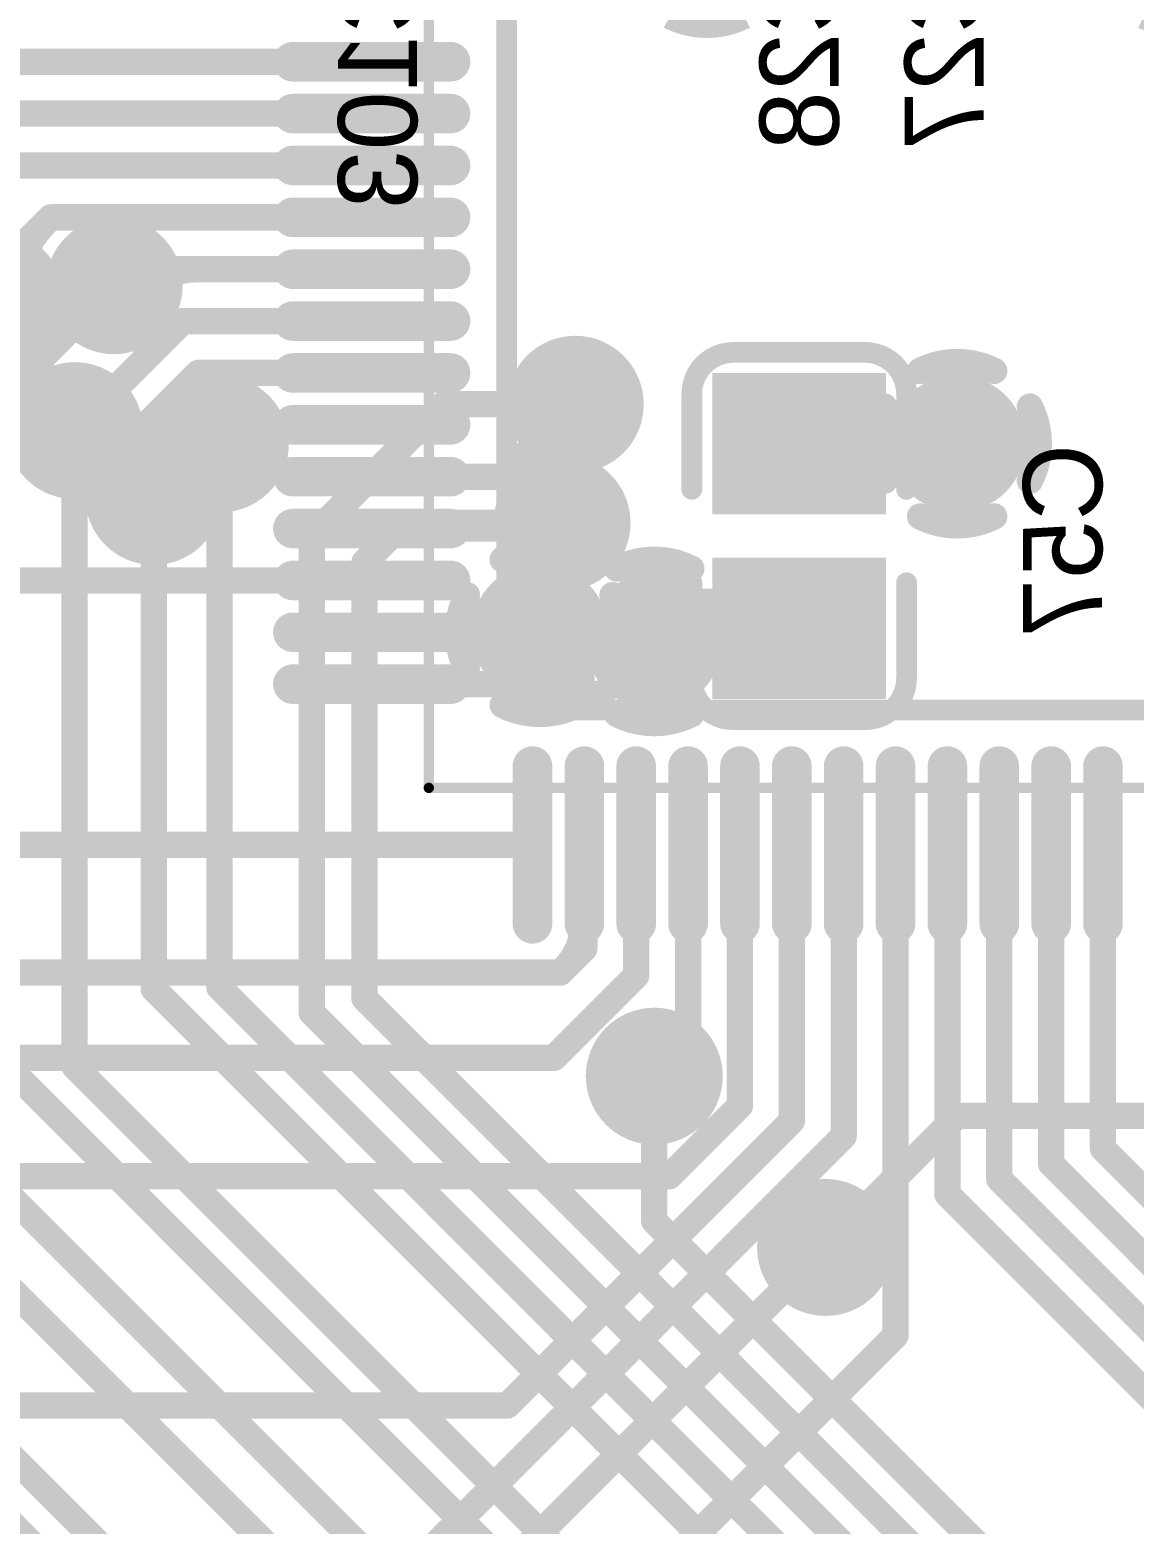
# Model space of a CAD drawing. Header units: millimetres. Extents: x 3.32 to 12.49, y 5.66 to 10.73.
# Drawn here: x 6.09 to 6.509, y 5.994 to 6.561 of the extents above; entities that cross this region are included whole.
import ezdxf

# ---------------------------------------------------------------- set-up
doc = ezdxf.new("R2010")
doc.units = ezdxf.units.MM
doc.header["$MEASUREMENT"] = 0
for name, color, linetype in [('BottomLayer', 5, 'Continuous'), ('BottomOverlay', 54, 'Continuous'), ('BottomPaste', 16, 'Continuous'), ('BottomSolder', 6, 'Continuous'), ('InternalPlane1', 76, 'Continuous'), ('InternalPlane2', 16, 'Continuous'), ('Mechanical13', 56, 'Continuous'), ('MultiLayer', 9, 'Continuous'), ('TopLayer', 1, 'Continuous'), ('TopOverlay', 2, 'Continuous'), ('TopPaste', 8, 'Continuous'), ('TopSolder', 216, 'Continuous'), ('ViaHoleLayer', 16, 'Continuous')]:
    doc.layers.add(name, color=color, linetype=linetype)

# ---------------------------------------------------------------- blocks, each defined once
blk = doc.blocks.new('LQFP_100_14_14_05P_118')
at = {"layer": 'Mechanical13', "const_width": 0.00394}
for points in [[(0.27559, 0.27559), (-0.27559, 0.27559)], [(0.27559, 0.27559), (0.27559, -0.27559)]]:
    blk.add_lwpolyline(points, dxfattribs=at)
at = {"layer": 'Mechanical13', "const_width": 0.00197}
blk.add_lwpolyline([(0.27461, 0.27559, 1), (0.27657, 0.27559, 1)], format="xyb", close=True, dxfattribs=at)
blk.add_lwpolyline([(0.27461, 0.27559, 1), (0.27657, 0.27559, 1)], format="xyb", close=True, dxfattribs=at)
at = {"layer": 'TopLayer', "const_width": 0.01102}
for points in [[(0.01969, 0.26732), (0.01969, 0.32717)], [(0.03937, 0.26732), (0.03937, 0.32717)], [(0.05906, 0.26732), (0.05906, 0.32717)], [(0.07874, 0.26732), (0.07874, 0.32717)], [(0.09843, 0.26732), (0.09843, 0.32717)], [(0.11811, 0.26732), (0.11811, 0.32717)], [(0.1378, 0.26732), (0.1378, 0.32717)], [(0.15748, 0.26732), (0.15748, 0.32717)], [(0.17717, 0.26732), (0.17717, 0.32717)], [(0.19685, 0.26732), (0.19685, 0.32717)], [(0.21654, 0.26732), (0.21654, 0.32717)], [(0.23622, 0.26732), (0.23622, 0.32717)], [(0.26732, 0.23622), (0.32717, 0.23622)], [(0.26732, 0.21654), (0.32717, 0.21654)], [(0.26732, 0.19685), (0.32717, 0.19685)], [(0.26732, 0.17717), (0.32717, 0.17717)], [(0.26732, 0.15748), (0.32717, 0.15748)], [(0.26732, 0.1378), (0.32717, 0.1378)], [(0.26732, 0.11811), (0.32717, 0.11811)], [(0.26732, 0.09843), (0.32717, 0.09843)], [(0.26732, 0.07874), (0.32717, 0.07874)], [(0.26732, 0.05906), (0.32717, 0.05906)], [(0.26732, 0.03937), (0.32717, 0.03937)], [(0.26732, 0.01969), (0.32717, 0.01969)], [(0.26732, 0), (0.32717, 0)]]:
    blk.add_lwpolyline(points, dxfattribs=at)
at = {"layer": 'TopLayer', "const_width": 0.00551}
for points in [[(0.01693, 0.32717, 1), (0.02244, 0.32717, 1)], [(0.03661, 0.32717, 1), (0.04213, 0.32717, 1)], [(0.0563, 0.32717, 1), (0.06181, 0.32717, 1)], [(0.07598, 0.32717, 1), (0.0815, 0.32717, 1)], [(0.09567, 0.32717, 1), (0.10118, 0.32717, 1)], [(0.11535, 0.32717, 1), (0.12087, 0.32717, 1)], [(0.13504, 0.32717, 1), (0.14055, 0.32717, 1)], [(0.15472, 0.32717, 1), (0.16024, 0.32717, 1)], [(0.17441, 0.32717, 1), (0.17992, 0.32717, 1)], [(0.19409, 0.32717, 1), (0.19961, 0.32717, 1)], [(0.21378, 0.32717, 1), (0.21929, 0.32717, 1)], [(0.23346, 0.32717, 1), (0.23898, 0.32717, 1)], [(0.01693, 0.26732, 1), (0.02244, 0.26732, 1)], [(0.03661, 0.26732, 1), (0.04213, 0.26732, 1)], [(0.0563, 0.26732, 1), (0.06181, 0.26732, 1)], [(0.07598, 0.26732, 1), (0.0815, 0.26732, 1)], [(0.09567, 0.26732, 1), (0.10118, 0.26732, 1)], [(0.11535, 0.26732, 1), (0.12087, 0.26732, 1)], [(0.13504, 0.26732, 1), (0.14055, 0.26732, 1)], [(0.15472, 0.26732, 1), (0.16024, 0.26732, 1)], [(0.17441, 0.26732, 1), (0.17992, 0.26732, 1)], [(0.19409, 0.26732, 1), (0.19961, 0.26732, 1)], [(0.21378, 0.26732, 1), (0.21929, 0.26732, 1)], [(0.23346, 0.26732, 1), (0.23898, 0.26732, 1)], [(0.26457, 0.23622, 1), (0.27008, 0.23622, 1)], [(0.32441, 0.23622, 1), (0.32992, 0.23622, 1)], [(0.26457, 0.21654, 1), (0.27008, 0.21654, 1)], [(0.32441, 0.21654, 1), (0.32992, 0.21654, 1)], [(0.26457, 0.19685, 1), (0.27008, 0.19685, 1)], [(0.32441, 0.19685, 1), (0.32992, 0.19685, 1)], [(0.26457, 0.17717, 1), (0.27008, 0.17717, 1)], [(0.32441, 0.17717, 1), (0.32992, 0.17717, 1)], [(0.26457, 0.15748, 1), (0.27008, 0.15748, 1)], [(0.32441, 0.15748, 1), (0.32992, 0.15748, 1)], [(0.26457, 0.1378, 1), (0.27008, 0.1378, 1)], [(0.32441, 0.1378, 1), (0.32992, 0.1378, 1)], [(0.26457, 0.11811, 1), (0.27008, 0.11811, 1)], [(0.32441, 0.11811, 1), (0.32992, 0.11811, 1)], [(0.26457, 0.09843, 1), (0.27008, 0.09843, 1)], [(0.32441, 0.09843, 1), (0.32992, 0.09843, 1)], [(0.26457, 0.07874, 1), (0.27008, 0.07874, 1)], [(0.32441, 0.07874, 1), (0.32992, 0.07874, 1)], [(0.26457, 0.05906, 1), (0.27008, 0.05906, 1)], [(0.32441, 0.05906, 1), (0.32992, 0.05906, 1)], [(0.26457, 0.03937, 1), (0.27008, 0.03937, 1)], [(0.32441, 0.03937, 1), (0.32992, 0.03937, 1)], [(0.26457, 0.01969, 1), (0.27008, 0.01969, 1)], [(0.32441, 0.01969, 1), (0.32992, 0.01969, 1)], [(0.26457, 0, 1), (0.27008, 0, 1)], [(0.32441, 0, 1), (0.32992, 0, 1)]]:
    blk.add_lwpolyline(points, format="xyb", close=True, dxfattribs=at)
at = {"layer": 'TopOverlay', "const_width": 0.00787}
for points in [[(0.24606, 0.24606), (-0.24606, 0.24606)], [(0.24606, 0.24606), (0.24606, -0.24606)]]:
    blk.add_lwpolyline(points, dxfattribs=at)
at = {"layer": 'TopOverlay', "const_width": 0.00394}
blk.add_lwpolyline([(0.24409, 0.24606, 1), (0.24803, 0.24606, 1)], format="xyb", close=True, dxfattribs=at)
blk.add_lwpolyline([(0.24409, 0.24606, 1), (0.24803, 0.24606, 1)], format="xyb", close=True, dxfattribs=at)
at = {"layer": 'TopPaste', "const_width": 0.01102}
for points in [[(0.01969, 0.26732), (0.01969, 0.32717)], [(0.03937, 0.26732), (0.03937, 0.32717)], [(0.05906, 0.26732), (0.05906, 0.32717)], [(0.07874, 0.26732), (0.07874, 0.32717)], [(0.09843, 0.26732), (0.09843, 0.32717)], [(0.11811, 0.26732), (0.11811, 0.32717)], [(0.1378, 0.26732), (0.1378, 0.32717)], [(0.15748, 0.26732), (0.15748, 0.32717)], [(0.17717, 0.26732), (0.17717, 0.32717)], [(0.19685, 0.26732), (0.19685, 0.32717)], [(0.21654, 0.26732), (0.21654, 0.32717)], [(0.23622, 0.26732), (0.23622, 0.32717)], [(0.26732, 0.23622), (0.32717, 0.23622)], [(0.26732, 0.21654), (0.32717, 0.21654)], [(0.26732, 0.19685), (0.32717, 0.19685)], [(0.26732, 0.17717), (0.32717, 0.17717)], [(0.26732, 0.15748), (0.32717, 0.15748)], [(0.26732, 0.1378), (0.32717, 0.1378)], [(0.26732, 0.11811), (0.32717, 0.11811)], [(0.26732, 0.09843), (0.32717, 0.09843)], [(0.26732, 0.07874), (0.32717, 0.07874)], [(0.26732, 0.05906), (0.32717, 0.05906)], [(0.26732, 0.03937), (0.32717, 0.03937)], [(0.26732, 0.01969), (0.32717, 0.01969)], [(0.26732, 0), (0.32717, 0)]]:
    blk.add_lwpolyline(points, dxfattribs=at)
at = {"layer": 'TopPaste', "const_width": 0.00551}
for points in [[(0.01693, 0.32717, 1), (0.02244, 0.32717, 1)], [(0.03661, 0.32717, 1), (0.04213, 0.32717, 1)], [(0.0563, 0.32717, 1), (0.06181, 0.32717, 1)], [(0.07598, 0.32717, 1), (0.0815, 0.32717, 1)], [(0.09567, 0.32717, 1), (0.10118, 0.32717, 1)], [(0.11535, 0.32717, 1), (0.12087, 0.32717, 1)], [(0.13504, 0.32717, 1), (0.14055, 0.32717, 1)], [(0.15472, 0.32717, 1), (0.16024, 0.32717, 1)], [(0.17441, 0.32717, 1), (0.17992, 0.32717, 1)], [(0.19409, 0.32717, 1), (0.19961, 0.32717, 1)], [(0.21378, 0.32717, 1), (0.21929, 0.32717, 1)], [(0.23346, 0.32717, 1), (0.23898, 0.32717, 1)], [(0.01693, 0.26732, 1), (0.02244, 0.26732, 1)], [(0.03661, 0.26732, 1), (0.04213, 0.26732, 1)], [(0.0563, 0.26732, 1), (0.06181, 0.26732, 1)], [(0.07598, 0.26732, 1), (0.0815, 0.26732, 1)], [(0.09567, 0.26732, 1), (0.10118, 0.26732, 1)], [(0.11535, 0.26732, 1), (0.12087, 0.26732, 1)], [(0.13504, 0.26732, 1), (0.14055, 0.26732, 1)], [(0.15472, 0.26732, 1), (0.16024, 0.26732, 1)], [(0.17441, 0.26732, 1), (0.17992, 0.26732, 1)], [(0.19409, 0.26732, 1), (0.19961, 0.26732, 1)], [(0.21378, 0.26732, 1), (0.21929, 0.26732, 1)], [(0.23346, 0.26732, 1), (0.23898, 0.26732, 1)], [(0.26457, 0.23622, 1), (0.27008, 0.23622, 1)], [(0.32441, 0.23622, 1), (0.32992, 0.23622, 1)], [(0.26457, 0.21654, 1), (0.27008, 0.21654, 1)], [(0.32441, 0.21654, 1), (0.32992, 0.21654, 1)], [(0.26457, 0.19685, 1), (0.27008, 0.19685, 1)], [(0.32441, 0.19685, 1), (0.32992, 0.19685, 1)], [(0.26457, 0.17717, 1), (0.27008, 0.17717, 1)], [(0.32441, 0.17717, 1), (0.32992, 0.17717, 1)], [(0.26457, 0.15748, 1), (0.27008, 0.15748, 1)], [(0.32441, 0.15748, 1), (0.32992, 0.15748, 1)], [(0.26457, 0.1378, 1), (0.27008, 0.1378, 1)], [(0.32441, 0.1378, 1), (0.32992, 0.1378, 1)], [(0.26457, 0.11811, 1), (0.27008, 0.11811, 1)], [(0.32441, 0.11811, 1), (0.32992, 0.11811, 1)], [(0.26457, 0.09843, 1), (0.27008, 0.09843, 1)], [(0.32441, 0.09843, 1), (0.32992, 0.09843, 1)], [(0.26457, 0.07874, 1), (0.27008, 0.07874, 1)], [(0.32441, 0.07874, 1), (0.32992, 0.07874, 1)], [(0.26457, 0.05906, 1), (0.27008, 0.05906, 1)], [(0.32441, 0.05906, 1), (0.32992, 0.05906, 1)], [(0.26457, 0.03937, 1), (0.27008, 0.03937, 1)], [(0.32441, 0.03937, 1), (0.32992, 0.03937, 1)], [(0.26457, 0.01969, 1), (0.27008, 0.01969, 1)], [(0.32441, 0.01969, 1), (0.32992, 0.01969, 1)], [(0.26457, 0, 1), (0.27008, 0, 1)], [(0.32441, 0, 1), (0.32992, 0, 1)]]:
    blk.add_lwpolyline(points, format="xyb", close=True, dxfattribs=at)
at = {"layer": 'TopSolder', "const_width": 0.01502}
for points in [[(0.01969, 0.26732), (0.01969, 0.32717)], [(0.03937, 0.26732), (0.03937, 0.32717)], [(0.05906, 0.26732), (0.05906, 0.32717)], [(0.07874, 0.26732), (0.07874, 0.32717)], [(0.09843, 0.26732), (0.09843, 0.32717)], [(0.11811, 0.26732), (0.11811, 0.32717)], [(0.1378, 0.26732), (0.1378, 0.32717)], [(0.15748, 0.26732), (0.15748, 0.32717)], [(0.17717, 0.26732), (0.17717, 0.32717)], [(0.19685, 0.26732), (0.19685, 0.32717)], [(0.21654, 0.26732), (0.21654, 0.32717)], [(0.23622, 0.26732), (0.23622, 0.32717)], [(0.26732, 0.23622), (0.32717, 0.23622)], [(0.26732, 0.21654), (0.32717, 0.21654)], [(0.26732, 0.19685), (0.32717, 0.19685)], [(0.26732, 0.17717), (0.32717, 0.17717)], [(0.26732, 0.15748), (0.32717, 0.15748)], [(0.26732, 0.1378), (0.32717, 0.1378)], [(0.26732, 0.11811), (0.32717, 0.11811)], [(0.26732, 0.09843), (0.32717, 0.09843)], [(0.26732, 0.07874), (0.32717, 0.07874)], [(0.26732, 0.05906), (0.32717, 0.05906)], [(0.26732, 0.03937), (0.32717, 0.03937)], [(0.26732, 0.01969), (0.32717, 0.01969)], [(0.26732, 0), (0.32717, 0)]]:
    blk.add_lwpolyline(points, dxfattribs=at)
at = {"layer": 'TopSolder', "const_width": 0.00751}
for points in [[(0.01593, 0.32717, 1), (0.02344, 0.32717, 1)], [(0.03561, 0.32717, 1), (0.04313, 0.32717, 1)], [(0.0553, 0.32717, 1), (0.06281, 0.32717, 1)], [(0.07498, 0.32717, 1), (0.0825, 0.32717, 1)], [(0.09467, 0.32717, 1), (0.10218, 0.32717, 1)], [(0.11435, 0.32717, 1), (0.12187, 0.32717, 1)], [(0.13404, 0.32717, 1), (0.14155, 0.32717, 1)], [(0.15372, 0.32717, 1), (0.16124, 0.32717, 1)], [(0.17341, 0.32717, 1), (0.18092, 0.32717, 1)], [(0.19309, 0.32717, 1), (0.20061, 0.32717, 1)], [(0.21278, 0.32717, 1), (0.22029, 0.32717, 1)], [(0.23246, 0.32717, 1), (0.23998, 0.32717, 1)], [(0.01593, 0.26732, 1), (0.02344, 0.26732, 1)], [(0.03561, 0.26732, 1), (0.04313, 0.26732, 1)], [(0.0553, 0.26732, 1), (0.06281, 0.26732, 1)], [(0.07498, 0.26732, 1), (0.0825, 0.26732, 1)], [(0.09467, 0.26732, 1), (0.10218, 0.26732, 1)], [(0.11435, 0.26732, 1), (0.12187, 0.26732, 1)], [(0.13404, 0.26732, 1), (0.14155, 0.26732, 1)], [(0.15372, 0.26732, 1), (0.16124, 0.26732, 1)], [(0.17341, 0.26732, 1), (0.18092, 0.26732, 1)], [(0.19309, 0.26732, 1), (0.20061, 0.26732, 1)], [(0.21278, 0.26732, 1), (0.22029, 0.26732, 1)], [(0.23246, 0.26732, 1), (0.23998, 0.26732, 1)], [(0.26357, 0.23622, 1), (0.27108, 0.23622, 1)], [(0.32341, 0.23622, 1), (0.33092, 0.23622, 1)], [(0.26357, 0.21654, 1), (0.27108, 0.21654, 1)], [(0.32341, 0.21654, 1), (0.33092, 0.21654, 1)], [(0.26357, 0.19685, 1), (0.27108, 0.19685, 1)], [(0.32341, 0.19685, 1), (0.33092, 0.19685, 1)], [(0.26357, 0.17717, 1), (0.27108, 0.17717, 1)], [(0.32341, 0.17717, 1), (0.33092, 0.17717, 1)], [(0.26357, 0.15748, 1), (0.27108, 0.15748, 1)], [(0.32341, 0.15748, 1), (0.33092, 0.15748, 1)], [(0.26357, 0.1378, 1), (0.27108, 0.1378, 1)], [(0.32341, 0.1378, 1), (0.33092, 0.1378, 1)], [(0.26357, 0.11811, 1), (0.27108, 0.11811, 1)], [(0.32341, 0.11811, 1), (0.33092, 0.11811, 1)], [(0.26357, 0.09843, 1), (0.27108, 0.09843, 1)], [(0.32341, 0.09843, 1), (0.33092, 0.09843, 1)], [(0.26357, 0.07874, 1), (0.27108, 0.07874, 1)], [(0.32341, 0.07874, 1), (0.33092, 0.07874, 1)], [(0.26357, 0.05906, 1), (0.27108, 0.05906, 1)], [(0.32341, 0.05906, 1), (0.33092, 0.05906, 1)], [(0.26357, 0.03937, 1), (0.27108, 0.03937, 1)], [(0.32341, 0.03937, 1), (0.33092, 0.03937, 1)], [(0.26357, 0.01969, 1), (0.27108, 0.01969, 1)], [(0.32341, 0.01969, 1), (0.33092, 0.01969, 1)], [(0.26357, 0, 1), (0.27108, 0, 1)], [(0.32341, 0, 1), (0.33092, 0, 1)]]:
    blk.add_lwpolyline(points, format="xyb", close=True, dxfattribs=at)
blk = doc.blocks.new('0805_C_B_467')
at = {"layer": 'BottomLayer'}
for points in [[(-0.05787, -0.02894), (-0.0122, -0.02894), (-0.05787, 0.02894), (-0.0122, 0.02894)], [(0.0122, -0.02894), (0.05787, -0.02894), (0.0122, 0.02894), (0.05787, 0.02894)]]:
    blk.add_solid(points, dxfattribs=at)
at = {"layer": 'BottomOverlay', "const_width": 0.00787}
for points in [[(-0.06969, 0.025, -0.414213), (-0.05394, 0.04075)], [(0.05394, 0.04075, -0.414214), (0.06968, 0.025)], [(-0.05394, -0.04075, -0.414214), (-0.06969, -0.025)], [(0.06969, -0.025, -0.414213), (0.05394, -0.04075)]]:
    blk.add_lwpolyline(points, format="xyb", dxfattribs=at)
at = {"layer": 'BottomOverlay', "const_width": 0.00394}
for points in [[(-0.05591, 0.04075, 1), (-0.05197, 0.04075, 1)], [(-0.05591, 0.04075, 1), (-0.05197, 0.04075, 1)], [(-0.01969, 0.04075, 1), (-0.01575, 0.04075, 1)], [(0.01575, 0.04075, 1), (0.01969, 0.04075, 1)], [(0.05197, 0.04075, 1), (0.05591, 0.04075, 1)], [(0.05197, 0.04075, 1), (0.05591, 0.04075, 1)], [(-0.07165, 0.025, 1), (-0.06772, 0.025, 1)], [(-0.07165, 0.025, 1), (-0.06772, 0.025, 1)], [(0.06772, 0.025, 1), (0.07165, 0.025, 1)], [(0.06772, 0.025, 1), (0.07165, 0.025, 1)], [(-0.07165, -0.025, 1), (-0.06772, -0.025, 1)], [(-0.07165, -0.025, 1), (-0.06772, -0.025, 1)], [(0.06772, -0.025, 1), (0.07165, -0.025, 1)], [(0.06772, -0.025, 1), (0.07165, -0.025, 1)], [(-0.05591, -0.04075, 1), (-0.05197, -0.04075, 1)], [(-0.05591, -0.04075, 1), (-0.05197, -0.04075, 1)], [(-0.01969, -0.04075, 1), (-0.01575, -0.04075, 1)], [(0.01575, -0.04075, 1), (0.01969, -0.04075, 1)], [(0.05197, -0.04075, 1), (0.05591, -0.04075, 1)], [(0.05197, -0.04075, 1), (0.05591, -0.04075, 1)]]:
    blk.add_lwpolyline(points, format="xyb", close=True, dxfattribs=at)
at = {"layer": 'BottomOverlay', "const_width": 0.00787}
for points in [[(-0.05394, 0.04075), (-0.01772, 0.04075)], [(0.01772, 0.04075), (0.05394, 0.04075)], [(-0.06969, 0.025), (-0.06969, -0.025)], [(0.06968, 0.025), (0.06968, -0.025)], [(-0.05394, -0.04075), (-0.01772, -0.04075)], [(0.01772, -0.04075), (0.05394, -0.04075)]]:
    blk.add_lwpolyline(points, dxfattribs=at)
at = {"layer": 'BottomPaste'}
for points in [[(-0.05787, -0.02894), (-0.0122, -0.02894), (-0.05787, 0.02894), (-0.0122, 0.02894)], [(0.0122, -0.02894), (0.05787, -0.02894), (0.0122, 0.02894), (0.05787, 0.02894)]]:
    blk.add_solid(points, dxfattribs=at)
at = {"layer": 'BottomSolder'}
for points in [[(-0.06187, -0.03294), (-0.0082, -0.03294), (-0.06187, 0.03294), (-0.0082, 0.03294)], [(0.0082, -0.03294), (0.06187, -0.03294), (0.0082, 0.03294), (0.06187, 0.03294)]]:
    blk.add_solid(points, dxfattribs=at)

msp = doc.modelspace()

# ---------------------------------------------------------------- linework, layer by layer
at = {"layer": 'BottomLayer'}
for points, const_width in [([(6.11601, 6.46366, 1), (6.12801, 6.46366, 1)], 0.012), ([(6.11251, 6.46366, 1), (6.11751, 6.46366, 1)], 0.005), ([(6.11951, 6.46366, 1), (6.12451, 6.46366, 1)], 0.005), ([(6.11951, 6.45666, 1), (6.12451, 6.45666, 1)], 0.005), ([(6.10756, 6.45171, 1), (6.11256, 6.45171, 1)], 0.005), ([(6.10756, 6.45171, 1), (6.11256, 6.45171, 1)], 0.005), ([(6.29101, 6.41866, 1), (6.30301, 6.41866, 1)], 0.012), ([(6.28956, 6.42361, 1), (6.29456, 6.42361, 1)], 0.005), ([(6.10101, 6.40866, 1), (6.11301, 6.40866, 1)], 0.012), ([(6.24451, 6.41866, 1), (6.24951, 6.41866, 1)], 0.005), ([(6.24451, 6.41866, 1), (6.24951, 6.41866, 1)], 0.005), ([(6.27761, 6.41866, 1), (6.28261, 6.41866, 1)], 0.005), ([(6.27761, 6.41866, 1), (6.28261, 6.41866, 1)], 0.005), ([(6.29451, 6.41866, 1), (6.29951, 6.41866, 1)], 0.005), ([(6.15631, 6.40361, 1), (6.16831, 6.40361, 1)], 0.012), ([(6.28956, 6.41371, 1), (6.29456, 6.41371, 1)], 0.005), ([(6.37451, 6.4037, 1), (6.38951, 6.4037, 1)], 0.015), ([(6.43447, 6.4037, 1), (6.44947, 6.4037, 1)], 0.015), ([(6.43597, 6.4037, 1), (6.44797, 6.4037, 1)], 0.012), ([(6.09956, 6.40371, 1), (6.10456, 6.40371, 1)], 0.005), ([(6.10451, 6.40866, 1), (6.10951, 6.40866, 1)], 0.005), ([(6.10946, 6.40371, 1), (6.11446, 6.40371, 1)], 0.005), ([(6.15951, 6.40331, 1), (6.16451, 6.40331, 1)], 0.005), ([(6.15951, 6.40331, 1), (6.16451, 6.40331, 1)], 0.005), ([(6.15981, 6.40361, 1), (6.16481, 6.40361, 1)], 0.005), ([(6.15486, 6.39866, 1), (6.15986, 6.39866, 1)], 0.005), ([(6.16476, 6.39866, 1), (6.16976, 6.39866, 1)], 0.005), ([(6.10451, 6.39176, 1), (6.10951, 6.39176, 1)], 0.005), ([(6.10451, 6.39176, 1), (6.10951, 6.39176, 1)], 0.005), ([(6.13101, 6.38366, 1), (6.14301, 6.38366, 1)], 0.012), ([(6.15951, 6.38745, 1), (6.16451, 6.38745, 1)], 0.005), ([(6.13451, 6.38366, 1), (6.13951, 6.38366, 1)], 0.005), ([(6.15951, 6.38598, 1), (6.16451, 6.38598, 1)], 0.005), ([(6.28601, 6.37366, 1), (6.29801, 6.37366, 1)], 0.012), ([(6.12956, 6.37871, 1), (6.13456, 6.37871, 1)], 0.005), ([(6.13946, 6.37871, 1), (6.14446, 6.37871, 1)], 0.005), ([(6.28456, 6.37861, 1), (6.28956, 6.37861, 1)], 0.005), ([(6.22951, 6.37366, 1), (6.23451, 6.37366, 1)], 0.005), ([(6.22951, 6.37366, 1), (6.23451, 6.37366, 1)], 0.005), ([(6.27261, 6.37366, 1), (6.27761, 6.37366, 1)], 0.005), ([(6.27261, 6.37366, 1), (6.27761, 6.37366, 1)], 0.005), ([(6.28951, 6.37366, 1), (6.29451, 6.37366, 1)], 0.005), ([(6.13451, 6.36676, 1), (6.13951, 6.36676, 1)], 0.005), ([(6.13451, 6.36676, 1), (6.13951, 6.36676, 1)], 0.005), ([(6.19451, 6.36866, 1), (6.19951, 6.36866, 1)], 0.005), ([(6.19451, 6.36866, 1), (6.19951, 6.36866, 1)], 0.005), ([(6.28456, 6.36871, 1), (6.28956, 6.36871, 1)], 0.005), ([(6.21451, 6.35866, 1), (6.21951, 6.35866, 1)], 0.005), ([(6.21451, 6.35866, 1), (6.21951, 6.35866, 1)], 0.005), ([(6.32447, 6.33362, 1), (6.33947, 6.33362, 1)], 0.015), ([(6.32447, 6.33362, 1), (6.33947, 6.33362, 1)], 0.015), ([(6.37451, 6.33362, 1), (6.38951, 6.33362, 1)], 0.015), ([(6.27754, 6.33213, 1), (6.28954, 6.33213, 1)], 0.012), ([(6.31951, 6.32866, 1), (6.33451, 6.32866, 1)], 0.015), ([(6.32101, 6.32866, 1), (6.33301, 6.32866, 1)], 0.012), ([(6.13451, 6.19684, 1), (6.13951, 6.19684, 1)], 0.005), ([(6.13451, 6.19684, 1), (6.13951, 6.19684, 1)], 0.005), ([(6.15951, 6.19729, 1), (6.16451, 6.19729, 1)], 0.005), ([(6.15951, 6.19729, 1), (6.16451, 6.19729, 1)], 0.005), ([(6.19451, 6.18775, 1), (6.19951, 6.18775, 1)], 0.005), ([(6.19451, 6.18775, 1), (6.19951, 6.18775, 1)], 0.005), ([(6.21451, 6.19321, 1), (6.21951, 6.19321, 1)], 0.005), ([(6.21451, 6.19321, 1), (6.21951, 6.19321, 1)], 0.005), ([(6.32101, 6.16366, 1), (6.33301, 6.16366, 1)], 0.012), ([(6.10451, 6.16729, 1), (6.10951, 6.16729, 1)], 0.005), ([(6.10451, 6.16729, 1), (6.10951, 6.16729, 1)], 0.005), ([(6.32451, 6.16366, 1), (6.32951, 6.16366, 1)], 0.005), ([(6.31956, 6.15871, 1), (6.32456, 6.15871, 1)], 0.005), ([(6.32946, 6.15871, 1), (6.33446, 6.15871, 1)], 0.005), ([(6.43951, 6.14866, 1), (6.44451, 6.14866, 1)], 0.005), ([(6.43951, 6.14866, 1), (6.44451, 6.14866, 1)], 0.005), ([(6.32451, 6.14676, 1), (6.32951, 6.14676, 1)], 0.005), ([(6.32451, 6.14676, 1), (6.32951, 6.14676, 1)], 0.005), ([(6.32451, 6.10866, 1), (6.32951, 6.10866, 1)], 0.005), ([(6.32451, 6.10866, 1), (6.32951, 6.10866, 1)], 0.005), ([(6.40146, 6.11061, 1), (6.40646, 6.11061, 1)], 0.005), ([(6.40146, 6.11061, 1), (6.40646, 6.11061, 1)], 0.005), ([(6.38601, 6.09866, 1), (6.39801, 6.09866, 1)], 0.012), ([(6.38951, 6.10566, 1), (6.39451, 6.10566, 1)], 0.005), ([(6.38951, 6.09866, 1), (6.39451, 6.09866, 1)], 0.005), ([(6.39651, 6.09866, 1), (6.40151, 6.09866, 1)], 0.005)]:
    msp.add_lwpolyline(points, format="xyb", close=True, dxfattribs=dict(at, const_width=const_width))
for points, const_width in [([(6.08201, 6.42366), (6.12201, 6.46366)], 0.01), ([(6.19701, 6.36866), (6.24701, 6.41866)], 0.01), ([(6.24701, 6.41866), (6.29701, 6.41866)], 0.01), ([(6.38201, 6.4037), (6.44197, 6.4037)], 0.03), ([(6.10701, 6.16729), (6.10701, 6.40866)], 0.01), ([(6.16201, 6.40331), (6.16231, 6.40361)], 0.01), ([(6.16201, 6.19729), (6.16201, 6.40331)], 0.01), ([(6.13701, 6.19684), (6.13701, 6.38366)], 0.01), ([(6.21701, 6.35866), (6.23201, 6.37366)], 0.01), ([(6.23201, 6.37366), (6.29201, 6.37366)], 0.01), ([(6.19701, 6.18775), (6.19701, 6.36866)], 0.01), ([(6.21701, 6.19321), (6.21701, 6.35866)], 0.01), ([(6.32701, 6.32866), (6.33197, 6.33362)], 0.03), ([(6.33197, 6.33362), (6.38201, 6.33362)], 0.03), ([(6.13701, 6.19684), (6.44201, 5.89184)], 0.01), ([(6.16201, 6.19729), (6.48064, 5.87866)], 0.01), ([(6.19701, 6.18775), (6.4571, 5.92766)], 0.01), ([(6.21701, 6.19321), (6.46455, 5.94566)], 0.01), ([(6.08201, 6.16684), (6.34201, 5.90684)], 0.01), ([(6.10701, 6.16729), (6.39201, 5.88229)], 0.01), ([(6.32701, 6.10866), (6.32701, 6.16366)], 0.01), ([(6.39201, 6.09866), (6.44201, 6.14866)], 0.01), ([(6.44201, 6.14866), (6.62201, 6.14866)], 0.01), ([(6.06401, 6.13666), (6.29201, 5.90866)], 0.01), ([(6.04601, 6.11966), (6.24201, 5.92366)], 0.01), ([(6.32701, 6.10866), (6.47201, 5.96366)], 0.01), ([(6.02801, 6.07447), (6.19201, 5.91047)], 0.01), ([(6.01001, 6.06701), (6.14201, 5.93501)], 0.01)]:
    msp.add_lwpolyline(points, dxfattribs=dict(at, const_width=const_width))
at = {"layer": 'BottomLayer', "const_width": 0.01}
for points in [[(6.11501, 6.46366, -0.198912), (6.11006, 6.45171)], [(6.11006, 6.45171, -0.198912), (6.12201, 6.45666)], [(6.29206, 6.42361, -0.198912), (6.28011, 6.41866)], [(6.28011, 6.41866, -0.198912), (6.29206, 6.41371)], [(6.10206, 6.40371, -0.198912), (6.10701, 6.39176)], [(6.10701, 6.39176, -0.198912), (6.11196, 6.40371)], [(6.15736, 6.39866, -0.198912), (6.16201, 6.38745)], [(6.16201, 6.38598, -0.198912), (6.16726, 6.39866)], [(6.13206, 6.37871, -0.198912), (6.13701, 6.36676)], [(6.13701, 6.36676, -0.198912), (6.14196, 6.37871)], [(6.28706, 6.37861, -0.198912), (6.27511, 6.37366)], [(6.27511, 6.37366, -0.198912), (6.28706, 6.36871)], [(6.32206, 6.15871, -0.198912), (6.32701, 6.14676)], [(6.32701, 6.14676, -0.198912), (6.33196, 6.15871)], [(6.40396, 6.11061, -0.198912), (6.39201, 6.10566)], [(6.39901, 6.09866, -0.198912), (6.40396, 6.11061)]]:
    msp.add_lwpolyline(points, format="xyb", dxfattribs=at)
at = {"layer": 'InternalPlane1', "const_width": 0.01}
for points in [[(6.36108, 6.56604, -0.240079), (6.33293, 6.56604)], [(6.42789, 6.43132, -0.240079), (6.45604, 6.43132)], [(6.41435, 6.38963, -0.240079), (6.41435, 6.41777)], [(6.46959, 6.41777, -0.240079), (6.46959, 6.38963)], [(6.45604, 6.37608, -0.240079), (6.42789, 6.37608)], [(6.26947, 6.35975, -0.240079), (6.29762, 6.35975)], [(6.25592, 6.31805, -0.240079), (6.25592, 6.3462)], [(6.31116, 6.3462, -0.240079), (6.31116, 6.31805)], [(6.29762, 6.3045, -0.240079), (6.26947, 6.3045)]]:
    msp.add_lwpolyline(points, format="xyb", dxfattribs=at)
at = {"layer": 'InternalPlane1'}
for points, const_width in [([(6.10901, 6.46366, 1), (6.13501, 6.46366, 1)], 0.026), ([(6.06401, 6.45866, 1), (6.09001, 6.45866, 1)], 0.026), ([(6.28401, 6.41866, 1), (6.31001, 6.41866, 1)], 0.026), ([(6.09401, 6.40866, 1), (6.12001, 6.40866, 1)], 0.026), ([(6.42539, 6.43132, 1), (6.43039, 6.43132, 1)], 0.005), ([(6.45354, 6.43132, 1), (6.45854, 6.43132, 1)], 0.005), ([(6.14931, 6.40361, 1), (6.17531, 6.40361, 1)], 0.026), ([(6.41185, 6.41777, 1), (6.41685, 6.41777, 1)], 0.005), ([(6.46709, 6.41777, 1), (6.47209, 6.41777, 1)], 0.005), ([(6.12401, 6.38366, 1), (6.15001, 6.38366, 1)], 0.026), ([(6.27901, 6.37366, 1), (6.30501, 6.37366, 1)], 0.026), ([(6.41185, 6.38963, 1), (6.41685, 6.38963, 1)], 0.005), ([(6.46709, 6.38963, 1), (6.47209, 6.38963, 1)], 0.005), ([(6.42539, 6.37608, 1), (6.43039, 6.37608, 1)], 0.005), ([(6.45354, 6.37608, 1), (6.45854, 6.37608, 1)], 0.005), ([(6.26697, 6.35975, 1), (6.27197, 6.35975, 1)], 0.005), ([(6.29512, 6.35975, 1), (6.30012, 6.35975, 1)], 0.005), ([(6.31401, 6.32866, 1), (6.34001, 6.32866, 1)], 0.026), ([(6.25342, 6.3462, 1), (6.25842, 6.3462, 1)], 0.005), ([(6.30866, 6.3462, 1), (6.31366, 6.3462, 1)], 0.005), ([(6.25342, 6.31805, 1), (6.25842, 6.31805, 1)], 0.005), ([(6.30866, 6.31805, 1), (6.31366, 6.31805, 1)], 0.005), ([(6.26697, 6.3045, 1), (6.27197, 6.3045, 1)], 0.005), ([(6.29512, 6.3045, 1), (6.30012, 6.3045, 1)], 0.005), ([(6.31401, 6.16366, 1), (6.34001, 6.16366, 1)], 0.026), ([(6.37901, 6.09866, 1), (6.40501, 6.09866, 1)], 0.026)]:
    msp.add_lwpolyline(points, format="xyb", close=True, dxfattribs=dict(at, const_width=const_width))
at = {"layer": 'InternalPlane2', "const_width": 0.01}
for points in [[(6.54108, 6.56604, -0.240079), (6.51293, 6.56604)], [(6.31293, 6.35628, -0.240079), (6.34108, 6.35628)], [(6.29939, 6.31459, -0.240079), (6.29939, 6.34274)], [(6.35463, 6.34274, -0.240079), (6.35463, 6.31459)], [(6.34108, 6.30104, -0.240079), (6.31293, 6.30104)]]:
    msp.add_lwpolyline(points, format="xyb", dxfattribs=at)
at = {"layer": 'InternalPlane2'}
for points, const_width in [([(6.10901, 6.46366, 1), (6.13501, 6.46366, 1)], 0.026), ([(6.06401, 6.45866, 1), (6.09001, 6.45866, 1)], 0.026), ([(6.28401, 6.41866, 1), (6.31001, 6.41866, 1)], 0.026), ([(6.09401, 6.40866, 1), (6.12001, 6.40866, 1)], 0.026), ([(6.14931, 6.40361, 1), (6.17531, 6.40361, 1)], 0.026), ([(6.42897, 6.4037, 1), (6.45497, 6.4037, 1)], 0.026), ([(6.12401, 6.38366, 1), (6.15001, 6.38366, 1)], 0.026), ([(6.27901, 6.37366, 1), (6.30501, 6.37366, 1)], 0.026), ([(6.27054, 6.33213, 1), (6.29654, 6.33213, 1)], 0.026), ([(6.31043, 6.35628, 1), (6.31543, 6.35628, 1)], 0.005), ([(6.33858, 6.35628, 1), (6.34358, 6.35628, 1)], 0.005), ([(6.29689, 6.34274, 1), (6.30189, 6.34274, 1)], 0.005), ([(6.35213, 6.34274, 1), (6.35713, 6.34274, 1)], 0.005), ([(6.29689, 6.31459, 1), (6.30189, 6.31459, 1)], 0.005), ([(6.35213, 6.31459, 1), (6.35713, 6.31459, 1)], 0.005), ([(6.31043, 6.30104, 1), (6.31543, 6.30104, 1)], 0.005), ([(6.33858, 6.30104, 1), (6.34358, 6.30104, 1)], 0.005), ([(6.31401, 6.16366, 1), (6.34001, 6.16366, 1)], 0.026), ([(6.37901, 6.09866, 1), (6.40501, 6.09866, 1)], 0.026)]:
    msp.add_lwpolyline(points, format="xyb", close=True, dxfattribs=dict(at, const_width=const_width))
at = {"layer": 'MultiLayer', "const_width": 0.012}
for points in [[(6.11601, 6.46366, 1), (6.12801, 6.46366, 1)], [(6.29101, 6.41866, 1), (6.30301, 6.41866, 1)], [(6.10101, 6.40866, 1), (6.11301, 6.40866, 1)], [(6.15631, 6.40361, 1), (6.16831, 6.40361, 1)], [(6.43597, 6.4037, 1), (6.44797, 6.4037, 1)], [(6.13101, 6.38366, 1), (6.14301, 6.38366, 1)], [(6.28601, 6.37366, 1), (6.29801, 6.37366, 1)], [(6.27754, 6.33213, 1), (6.28954, 6.33213, 1)], [(6.32101, 6.32866, 1), (6.33301, 6.32866, 1)], [(6.32101, 6.16366, 1), (6.33301, 6.16366, 1)], [(6.38601, 6.09866, 1), (6.39801, 6.09866, 1)]]:
    msp.add_lwpolyline(points, format="xyb", close=True, dxfattribs=at)
at = {"layer": 'TopLayer', "const_width": 0.01}
for points in [[(6.01701, 6.54866), (6.21976, 6.54866)], [(6.04232, 6.52898), (6.21976, 6.52898)], [(6.06764, 6.50929), (6.21976, 6.50929)], [(6.07701, 6.46866), (6.09795, 6.48961)], [(6.09795, 6.48961), (6.21976, 6.48961)], [(6.12201, 6.46366), (6.12827, 6.46992)], [(6.12827, 6.46992), (6.21976, 6.46992)], [(6.10701, 6.40912), (6.14813, 6.45024)], [(6.14813, 6.45024), (6.21976, 6.45024)], [(6.13201, 6.40866), (6.1539, 6.43055)], [(6.1539, 6.43055), (6.21976, 6.43055)], [(6.26953, 6.39118), (6.29701, 6.41866)], [(6.10701, 6.40866), (6.10701, 6.40912)], [(6.16231, 6.40361), (6.16957, 6.41087)], [(6.16957, 6.41087), (6.21976, 6.41087)], [(6.13201, 6.38866), (6.13201, 6.40866)], [(6.13201, 6.38866), (6.13701, 6.38366)], [(6.21976, 6.39118), (6.26953, 6.39118)], [(6.21976, 6.3715), (6.28984, 6.3715)], [(6.28984, 6.3715), (6.29201, 6.37366)], [(5.91638, 6.35181), (6.21976, 6.35181)], [(6.21976, 6.33213), (6.28354, 6.33213)], [(6.30701, 6.30866), (6.32701, 6.32866)], [(6.21976, 6.31244), (6.26787, 6.31244)], [(6.26787, 6.31244), (6.27319, 6.30713)], [(6.27319, 6.30713), (6.2939, 6.30713)], [(6.2939, 6.30713), (6.29543, 6.30866)], [(6.29543, 6.30866), (6.30701, 6.30866)], [(5.93925, 6.25142), (6.28079, 6.25142)], [(6.30047, 6.21213), (6.30047, 6.25142)], [(6.32016, 6.20181), (6.32016, 6.25142)], [(6.33984, 6.1765), (6.33984, 6.25142)], [(6.35953, 6.15245), (6.35953, 6.25142)], [(6.37921, 6.14668), (6.37921, 6.25142)], [(6.3989, 6.14091), (6.3989, 6.25142)], [(6.41858, 6.06524), (6.41858, 6.25142)], [(6.43827, 6.11886), (6.43827, 6.25142)], [(6.45795, 6.12463), (6.45795, 6.25142)], [(6.47764, 6.1304), (6.47764, 6.25142)], [(6.49732, 6.13617), (6.49732, 6.25142)], [(6.29133, 6.20298), (6.30047, 6.21213)], [(5.86272, 6.20298), (6.29133, 6.20298)], [(6.28894, 6.1706), (6.32016, 6.20181)], [(6.32701, 6.16366), (6.33984, 6.1765)], [(5.73007, 6.1706), (6.28894, 6.1706)], [(6.33274, 6.12566), (6.35953, 6.15245)], [(6.2712, 6.03866), (6.37921, 6.14668)], [(6.24265, 5.98466), (6.3989, 6.14091)], [(6.49732, 6.13617), (6.61283, 6.02066)], [(5.85005, 6.12566), (6.33274, 6.12566)], [(6.47764, 6.1304), (6.60537, 6.00266)], [(6.45795, 6.12463), (6.59792, 5.98466)], [(6.43827, 6.11886), (6.59046, 5.96666)], [(6.26001, 5.96666), (6.39201, 6.09866)], [(6.30201, 5.94866), (6.41858, 6.06524)], [(5.84705, 6.03866), (6.2712, 6.03866)]]:
    msp.add_lwpolyline(points, dxfattribs=at)
at = {"layer": 'TopLayer'}
for points, const_width in [([(6.21726, 6.54866, 1), (6.22226, 6.54866, 1)], 0.005), ([(6.21726, 6.52898, 1), (6.22226, 6.52898, 1)], 0.005), ([(6.21726, 6.50929, 1), (6.22226, 6.50929, 1)], 0.005), ([(6.09545, 6.48961, 1), (6.10045, 6.48961, 1)], 0.005), ([(6.09545, 6.48961, 1), (6.10045, 6.48961, 1)], 0.005), ([(6.21726, 6.48961, 1), (6.22226, 6.48961, 1)], 0.005), ([(6.09353, 6.48768, 1), (6.09853, 6.48768, 1)], 0.005), ([(6.11601, 6.46366, 1), (6.12801, 6.46366, 1)], 0.012), ([(6.12577, 6.46992, 1), (6.13077, 6.46992, 1)], 0.005), ([(6.12577, 6.46992, 1), (6.13077, 6.46992, 1)], 0.005), ([(6.15152, 6.46992, 1), (6.15652, 6.46992, 1)], 0.005), ([(6.21726, 6.46992, 1), (6.22226, 6.46992, 1)], 0.005), ([(6.11951, 6.46366, 1), (6.12451, 6.46366, 1)], 0.005), ([(6.12446, 6.45871, 1), (6.12946, 6.45871, 1)], 0.005), ([(6.14563, 6.45024, 1), (6.15063, 6.45024, 1)], 0.005), ([(6.14563, 6.45024, 1), (6.15063, 6.45024, 1)], 0.005), ([(6.21726, 6.45024, 1), (6.22226, 6.45024, 1)], 0.005), ([(6.1514, 6.43055, 1), (6.1564, 6.43055, 1)], 0.005), ([(6.1514, 6.43055, 1), (6.1564, 6.43055, 1)], 0.005), ([(6.21726, 6.43055, 1), (6.22226, 6.43055, 1)], 0.005), ([(6.11568, 6.42029, 1), (6.12068, 6.42029, 1)], 0.005), ([(6.11678, 6.42139, 1), (6.12178, 6.42139, 1)], 0.005), ([(6.29101, 6.41866, 1), (6.30301, 6.41866, 1)], 0.012), ([(6.10101, 6.40866, 1), (6.11301, 6.40866, 1)], 0.012), ([(6.10451, 6.41566, 1), (6.10951, 6.41566, 1)], 0.005), ([(6.28751, 6.41866, 1), (6.29251, 6.41866, 1)], 0.005), ([(6.29451, 6.41866, 1), (6.29951, 6.41866, 1)], 0.005), ([(6.10451, 6.40912, 1), (6.10951, 6.40912, 1)], 0.005), ([(6.10451, 6.40912, 1), (6.10951, 6.40912, 1)], 0.005), ([(6.15631, 6.40361, 1), (6.16831, 6.40361, 1)], 0.012), ([(6.16707, 6.41087, 1), (6.17207, 6.41087, 1)], 0.005), ([(6.16707, 6.41087, 1), (6.17207, 6.41087, 1)], 0.005), ([(6.17009, 6.41087, 1), (6.17509, 6.41087, 1)], 0.005), ([(6.19423, 6.41087, 1), (6.19923, 6.41087, 1)], 0.005), ([(6.21726, 6.41087, 1), (6.22226, 6.41087, 1)], 0.005), ([(6.29451, 6.41166, 1), (6.29951, 6.41166, 1)], 0.005), ([(6.43597, 6.4037, 1), (6.44797, 6.4037, 1)], 0.012), ([(6.10451, 6.40866, 1), (6.10951, 6.40866, 1)], 0.005), ([(6.11151, 6.40866, 1), (6.11651, 6.40866, 1)], 0.005), ([(6.12951, 6.40866, 1), (6.13451, 6.40866, 1)], 0.005), ([(6.12951, 6.40866, 1), (6.13451, 6.40866, 1)], 0.005), ([(6.12951, 6.40866, 1), (6.13451, 6.40866, 1)], 0.005), ([(6.15769, 6.40573, 1), (6.16269, 6.40573, 1)], 0.005), ([(6.15981, 6.40361, 1), (6.16481, 6.40361, 1)], 0.005), ([(6.28256, 6.40671, 1), (6.28756, 6.40671, 1)], 0.005), ([(6.28256, 6.40671, 1), (6.28756, 6.40671, 1)], 0.005), ([(6.16476, 6.39866, 1), (6.16976, 6.39866, 1)], 0.005), ([(6.13101, 6.38366, 1), (6.14301, 6.38366, 1)], 0.012), ([(6.12951, 6.38866, 1), (6.13451, 6.38866, 1)], 0.005), ([(6.12951, 6.38866, 1), (6.13451, 6.38866, 1)], 0.005), ([(6.13889, 6.38912, 1), (6.14389, 6.38912, 1)], 0.005), ([(6.21726, 6.39118, 1), (6.22226, 6.39118, 1)], 0.005), ([(6.26703, 6.39118, 1), (6.27203, 6.39118, 1)], 0.005), ([(6.26703, 6.39118, 1), (6.27203, 6.39118, 1)], 0.005), ([(6.13451, 6.38366, 1), (6.13951, 6.38366, 1)], 0.005), ([(6.28601, 6.37366, 1), (6.29801, 6.37366, 1)], 0.012), ([(6.28456, 6.37861, 1), (6.28956, 6.37861, 1)], 0.005), ([(6.21726, 6.3715, 1), (6.22226, 6.3715, 1)], 0.005), ([(6.26738, 6.3715, 1), (6.27238, 6.3715, 1)], 0.005), ([(6.28734, 6.3715, 1), (6.29234, 6.3715, 1)], 0.005), ([(6.28734, 6.3715, 1), (6.29234, 6.3715, 1)], 0.005), ([(6.28951, 6.37366, 1), (6.29451, 6.37366, 1)], 0.005), ([(6.21726, 6.35181, 1), (6.22226, 6.35181, 1)], 0.005), ([(6.27754, 6.33213, 1), (6.28954, 6.33213, 1)], 0.012), ([(6.27609, 6.33708, 1), (6.28109, 6.33708, 1)], 0.005), ([(6.32101, 6.32866, 1), (6.33301, 6.32866, 1)], 0.012), ([(6.21726, 6.33213, 1), (6.22226, 6.33213, 1)], 0.005), ([(6.26414, 6.33213, 1), (6.26914, 6.33213, 1)], 0.005), ([(6.26414, 6.33213, 1), (6.26914, 6.33213, 1)], 0.005), ([(6.28104, 6.33213, 1), (6.28604, 6.33213, 1)], 0.005), ([(6.27609, 6.32718, 1), (6.28109, 6.32718, 1)], 0.005), ([(6.31751, 6.32866, 1), (6.32251, 6.32866, 1)], 0.005), ([(6.32451, 6.32866, 1), (6.32951, 6.32866, 1)], 0.005), ([(6.32451, 6.32166, 1), (6.32951, 6.32166, 1)], 0.005), ([(6.21726, 6.31244, 1), (6.22226, 6.31244, 1)], 0.005), ([(6.26537, 6.31244, 1), (6.27037, 6.31244, 1)], 0.005), ([(6.26537, 6.31244, 1), (6.27037, 6.31244, 1)], 0.005), ([(6.31256, 6.31671, 1), (6.31756, 6.31671, 1)], 0.005), ([(6.31256, 6.31671, 1), (6.31756, 6.31671, 1)], 0.005), ([(6.27069, 6.30713, 1), (6.27569, 6.30713, 1)], 0.005), ([(6.27069, 6.30713, 1), (6.27569, 6.30713, 1)], 0.005), ([(6.2914, 6.30713, 1), (6.2964, 6.30713, 1)], 0.005), ([(6.2914, 6.30713, 1), (6.2964, 6.30713, 1)], 0.005), ([(6.29293, 6.30866, 1), (6.29793, 6.30866, 1)], 0.005), ([(6.29293, 6.30866, 1), (6.29793, 6.30866, 1)], 0.005), ([(6.30451, 6.30866, 1), (6.30951, 6.30866, 1)], 0.005), ([(6.30451, 6.30866, 1), (6.30951, 6.30866, 1)], 0.005), ([(6.27829, 6.25142, 1), (6.28329, 6.25142, 1)], 0.005), ([(6.29797, 6.25142, 1), (6.30297, 6.25142, 1)], 0.005), ([(6.31766, 6.25142, 1), (6.32266, 6.25142, 1)], 0.005), ([(6.33734, 6.25142, 1), (6.34234, 6.25142, 1)], 0.005), ([(6.35703, 6.25142, 1), (6.36203, 6.25142, 1)], 0.005), ([(6.37671, 6.25142, 1), (6.38171, 6.25142, 1)], 0.005), ([(6.3964, 6.25142, 1), (6.4014, 6.25142, 1)], 0.005), ([(6.41608, 6.25142, 1), (6.42108, 6.25142, 1)], 0.005), ([(6.43577, 6.25142, 1), (6.44077, 6.25142, 1)], 0.005), ([(6.45545, 6.25142, 1), (6.46045, 6.25142, 1)], 0.005), ([(6.47514, 6.25142, 1), (6.48014, 6.25142, 1)], 0.005), ([(6.49482, 6.25142, 1), (6.49982, 6.25142, 1)], 0.005), ([(6.29746, 6.2215, 1), (6.30246, 6.2215, 1)], 0.005), ([(6.29797, 6.21213, 1), (6.30297, 6.21213, 1)], 0.005), ([(6.29797, 6.21213, 1), (6.30297, 6.21213, 1)], 0.005), ([(6.29047, 6.20463, 1), (6.29547, 6.20463, 1)], 0.005), ([(6.28883, 6.20298, 1), (6.29383, 6.20298, 1)], 0.005), ([(6.28883, 6.20298, 1), (6.29383, 6.20298, 1)], 0.005), ([(6.31766, 6.20181, 1), (6.32266, 6.20181, 1)], 0.005), ([(6.31766, 6.20181, 1), (6.32266, 6.20181, 1)], 0.005), ([(6.33734, 6.1765, 1), (6.34234, 6.1765, 1)], 0.005), ([(6.33734, 6.1765, 1), (6.34234, 6.1765, 1)], 0.005), ([(6.28644, 6.1706, 1), (6.29144, 6.1706, 1)], 0.005), ([(6.28644, 6.1706, 1), (6.29144, 6.1706, 1)], 0.005), ([(6.32101, 6.16366, 1), (6.33301, 6.16366, 1)], 0.012), ([(6.32451, 6.17066, 1), (6.32951, 6.17066, 1)], 0.005), ([(6.33646, 6.17561, 1), (6.34146, 6.17561, 1)], 0.005), ([(6.33646, 6.17561, 1), (6.34146, 6.17561, 1)], 0.005), ([(6.32451, 6.16366, 1), (6.32951, 6.16366, 1)], 0.005), ([(6.33151, 6.16366, 1), (6.33651, 6.16366, 1)], 0.005), ([(6.35703, 6.15245, 1), (6.36203, 6.15245, 1)], 0.005), ([(6.35703, 6.15245, 1), (6.36203, 6.15245, 1)], 0.005), ([(6.37671, 6.14668, 1), (6.38171, 6.14668, 1)], 0.005), ([(6.37671, 6.14668, 1), (6.38171, 6.14668, 1)], 0.005), ([(6.3964, 6.14091, 1), (6.4014, 6.14091, 1)], 0.005), ([(6.3964, 6.14091, 1), (6.4014, 6.14091, 1)], 0.005), ([(6.49482, 6.13617, 1), (6.49982, 6.13617, 1)], 0.005), ([(6.49482, 6.13617, 1), (6.49982, 6.13617, 1)], 0.005), ([(6.33024, 6.12566, 1), (6.33524, 6.12566, 1)], 0.005), ([(6.33024, 6.12566, 1), (6.33524, 6.12566, 1)], 0.005), ([(6.47514, 6.1304, 1), (6.48014, 6.1304, 1)], 0.005), ([(6.47514, 6.1304, 1), (6.48014, 6.1304, 1)], 0.005), ([(6.45545, 6.12463, 1), (6.46045, 6.12463, 1)], 0.005), ([(6.45545, 6.12463, 1), (6.46045, 6.12463, 1)], 0.005), ([(6.43577, 6.11886, 1), (6.44077, 6.11886, 1)], 0.005), ([(6.43577, 6.11886, 1), (6.44077, 6.11886, 1)], 0.005), ([(6.38601, 6.09866, 1), (6.39801, 6.09866, 1)], 0.012), ([(6.38251, 6.09866, 1), (6.38751, 6.09866, 1)], 0.005), ([(6.38951, 6.09866, 1), (6.39451, 6.09866, 1)], 0.005), ([(6.38951, 6.09166, 1), (6.39451, 6.09166, 1)], 0.005), ([(6.37756, 6.08671, 1), (6.38256, 6.08671, 1)], 0.005), ([(6.37756, 6.08671, 1), (6.38256, 6.08671, 1)], 0.005), ([(6.41608, 6.06524, 1), (6.42108, 6.06524, 1)], 0.005), ([(6.41608, 6.06524, 1), (6.42108, 6.06524, 1)], 0.005), ([(6.2687, 6.03866, 1), (6.2737, 6.03866, 1)], 0.005), ([(6.2687, 6.03866, 1), (6.2737, 6.03866, 1)], 0.005)]:
    msp.add_lwpolyline(points, format="xyb", close=True, dxfattribs=dict(at, const_width=const_width))
at = {"layer": 'TopLayer', "const_width": 0.01}
for points in [[(6.08401, 6.45866, -0.198912), (6.09603, 6.48768)], [(6.12696, 6.45871, -0.198912), (6.15402, 6.46992)], [(6.11818, 6.42029, -0.198912), (6.10701, 6.41566)], [(6.11401, 6.40866, -0.198912), (6.11928, 6.42139)], [(6.29001, 6.41866, -0.198912), (6.28506, 6.40671)], [(6.16019, 6.40573, -0.198912), (6.17259, 6.41087)], [(6.16726, 6.39866, -0.198912), (6.19673, 6.41087)], [(6.28506, 6.40671, -0.198912), (6.29701, 6.41166)], [(6.14139, 6.38912, -0.22758), (6.13201, 6.40866)], [(6.28706, 6.37861, -0.198912), (6.26988, 6.3715)], [(6.27859, 6.33708, -0.198912), (6.26664, 6.33213)], [(6.26664, 6.33213, -0.198912), (6.27859, 6.32718)], [(6.32001, 6.32866, -0.198912), (6.31506, 6.31671)], [(6.31506, 6.31671, -0.198912), (6.32701, 6.32166)], [(6.29996, 6.2215, -0.198912), (6.29297, 6.20463)], [(6.33896, 6.17561, -0.198912), (6.32701, 6.17066)], [(6.33401, 6.16366, -0.198912), (6.33896, 6.17561)], [(6.38501, 6.09866, -0.198912), (6.38006, 6.08671)], [(6.38006, 6.08671, -0.198912), (6.39201, 6.09166)]]:
    msp.add_lwpolyline(points, format="xyb", dxfattribs=at)
at = {"layer": 'ViaHoleLayer', "const_width": 0.006}
for points in [[(6.11901, 6.46366, 1), (6.12501, 6.46366, 1)], [(6.29401, 6.41866, 1), (6.30001, 6.41866, 1)], [(6.10401, 6.40866, 1), (6.11001, 6.40866, 1)], [(6.15931, 6.40361, 1), (6.16531, 6.40361, 1)], [(6.43897, 6.4037, 1), (6.44497, 6.4037, 1)], [(6.13401, 6.38366, 1), (6.14001, 6.38366, 1)], [(6.28901, 6.37366, 1), (6.29501, 6.37366, 1)], [(6.28054, 6.33213, 1), (6.28654, 6.33213, 1)], [(6.32401, 6.32866, 1), (6.33001, 6.32866, 1)], [(6.32401, 6.16366, 1), (6.33001, 6.16366, 1)], [(6.38901, 6.09866, 1), (6.39501, 6.09866, 1)]]:
    msp.add_lwpolyline(points, format="xyb", close=True, dxfattribs=at)

# ---------------------------------------------------------------- block references
for name, p, rotation in [('LQFP_100_14_14_05P_118', (6.51701, 6.54866), 180), ('0805_C_B_467', (6.38201, 6.36866), 90)]:
    msp.add_blockref(name, p, dxfattribs=dict(rotation=rotation))

# ---------------------------------------------------------------- texts
at = {"layer": 'BottomOverlay', "text_generation_flag": 2}
for s, p in [('C103', (6.23701, 6.58866)), ('C28', (6.39701, 6.58866)), ('C27', (6.45201, 6.58866)), ('C57', (6.49701, 6.40366))]:
    msp.add_text(s, height=0.03, rotation=90, dxfattribs=at).set_placement(p)

doc.saveas('drawing.dxf')
